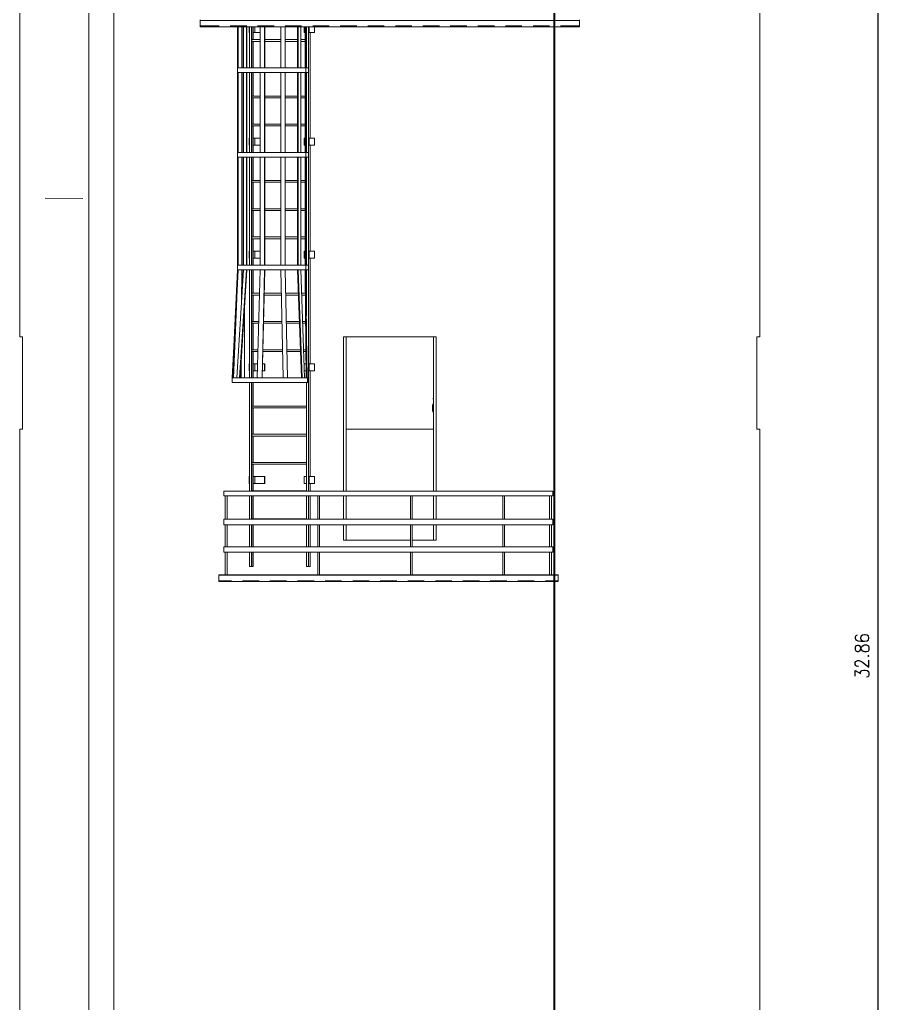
# Model space of a CAD drawing. Extents: x -187 to 52, y -9 to 65.
# Drawn here: x -3.77 to 5.63, y 27.61 to 38.25 of the extents above; entities that cross this region are included whole.
import ezdxf

# ---------------------------------------------------------------- set-up
doc = ezdxf.new("R2010")
doc.units = 0
doc.header["$MEASUREMENT"] = 0
doc.layers.add('Cotas', color=1, linetype='Continuous')
doc.layers.add('PDF3_Geometría', color=7, linetype='Continuous')
doc.styles.add('ROMANS', font='ROMANS.SHX', dxfattribs={"width": 0.85})
doc.dimstyles.new('1.100', dxfattribs={"dimtxt": 0.15, "dimasz": 0.15, "dimexe": 0.12, "dimexo": 0.125, "dimgap": 0.1, "dimtad": 1, "dimzin": 0, "dimdsep": 46, "dimtxsty": 'ROMANS', "dimblk": 'ARCHTICK', "dimcen": 0.09, "dimclrd": 256, "dimclre": 256, "dimclrt": 2, "dimadec": 0, "dimazin": 0, "dimtfac": 1, "dimtofl": 0, "dimtmove": 0, "dimatfit": 3, "dimfxl": 10, "dimfxlon": 1, "dimtolj": 1, "dimtzin": 0, "dimarcsym": 0})

# ---------------------------------------------------------------- blocks, each defined once
blk = doc.blocks.new('_ArchTick')
at = {"color": 0, "linetype": 'ByBlock', "const_width": 0.15}
blk.add_lwpolyline([(-0.5, -0.5), (0.5, 0.5)], dxfattribs=at)
blk = doc.blocks.new('*D13')
at = {"layer": 'Cotas', "lineweight": -2, "transparency": 16777216}
for p, q in [((4.357, 47.796), (5.631, 47.796)), ((5.511, 14.938), (5.511, 47.796)), ((4.357, 14.938), (5.631, 14.938))]:
    blk.add_line(p, q, dxfattribs=at)
at = {"layer": 'Defpoints', "color": 0, "transparency": 16777216}
for p in [(4.232, 47.796), (5.511, 47.796), (4.232, 14.938)]:
    blk.add_point(p, dxfattribs=at)
at = {"layer": 'Cotas', "lineweight": -2, "transparency": 16777216, "xscale": 0.15, "yscale": 0.15, "zscale": 0.15}
for p, rotation in [((5.511, 47.796), 90), ((5.511, 14.938), 270)]:
    blk.add_blockref('_ArchTick', p, dxfattribs=dict(at, rotation=rotation))
at = {"layer": 'Cotas', "color": 2, "transparency": 16777216, "insert": (5.336, 31.367), "char_height": 0.15, "attachment_point": 5, "rotation": 90, "style": 'ROMANS'}
blk.add_mtext('\\A1;32.86', dxfattribs=at)

msp = doc.modelspace()

# ---------------------------------------------------------------- linework, layer by layer
at = {"layer": 'PDF3_Geometría', "lineweight": 9}
msp.add_lwpolyline([(1.628, 12.65, -0.416317), (2.003, 13.024, -0.417715), (2.381, 12.65, -0.414545), (2.003, 12.275), (2.003, 12.107), (2.527, 12.65), (2.003, 13.192), (2.003, 13.024), (2.003, 49.015), (2.003, 48.843), (2.527, 49.389), (2.003, 49.932), (2.003, 49.764, 0.416317), (1.628, 49.389)], format="xyb", dxfattribs=at)
msp.add_lwpolyline([(2.016, 12.275), (2.016, 12.107), (2.543, 12.65), (2.016, 13.192), (2.016, 13.024), (2.016, 49.015), (2.016, 48.843), (2.543, 49.389), (2.016, 49.932), (2.016, 49.764)], dxfattribs=at)
at = {"layer": 'PDF3_Geometría', "lineweight": 18}
for points in [[(-3.022, 47.986), (-3.022, 14.989), (-3.029, 14.989), (-3.035, 14.989)], [(-2.683, 14.989), (-2.749, 14.989), (-2.749, 47.986)], [(-1.816, 38.17), (-1.816, 38.246), (-1.816, 38.17)], [(-1.816, 38.237), (2.282, 38.237)], [(-1.816, 38.18), (-1.613, 38.18)], [(-1.495, 38.18), (-1.314, 38.18)], [(-1.197, 38.18), (-1.019, 38.18)], [(-0.899, 38.18), (-0.721, 38.18)], [(-0.6, 38.18), (-0.422, 38.18)], [(-0.305, 38.18), (-0.124, 38.18)], [(-0.007, 38.18), (0.171, 38.18)], [(0.292, 38.18), (0.47, 38.18)], [(0.59, 38.18), (0.768, 38.18)], [(0.886, 38.18), (1.066, 38.18)], [(1.184, 38.18), (1.362, 38.18)], [(1.482, 38.18), (1.66, 38.18)], [(1.781, 38.18), (1.959, 38.18)], [(2.076, 38.18), (2.282, 38.18)], [(2.235, 38.17), (2.282, 38.17), (-1.816, 38.17), (-1.772, 38.17)], [(-1.651, 38.17), (-1.629, 38.17), (-1.581, 38.17)], [(-1.457, 38.17), (-1.438, 38.17), (-1.413, 38.17), (-1.464, 38.17), (-1.473, 38.17), (-1.46, 38.17), (-1.438, 38.17), (-1.407, 38.17), (-1.368, 38.17), (-1.321, 38.17), (-1.267, 38.17), (-1.21, 38.17), (-1.146, 38.17), (-1.083, 38.17), (-1.019, 38.17), (-0.956, 38.17), (-0.895, 38.17), (-0.841, 38.17), (-0.791, 38.17), (-0.746, 38.17), (-0.711, 38.17), (-0.683, 38.17), (-0.73, 38.17), (-0.73, 37.726), (-0.746, 37.726), (-0.759, 37.726), (-0.759, 38.17)], [(-1.416, 38.17), (-1.416, 37.726), (-1.416, 37.675), (-1.416, 36.811)], [(-1.4, 37.726), (-1.381, 37.726), (-1.365, 37.726), (-1.368, 37.726), (-1.368, 38.17), (-1.407, 38.17), (-1.384, 38.17)], [(-1.407, 38.17), (-1.407, 37.726)], [(-1.362, 38.17), (-1.362, 37.726)], [(-1.318, 38.17), (-1.318, 37.726), (-1.334, 37.726), (-1.337, 37.726), (-1.349, 37.726), (-1.349, 38.17)], [(-1.121, 38.17), (-1.121, 37.726), (-1.143, 37.726), (-1.168, 37.726), (-1.168, 38.17), (-1.314, 38.17), (-1.314, 37.726)], [(-1.283, 37.726), (-1.283, 38.17), (-1.283, 38.107), (-1.289, 38.107), (-1.289, 38.17)], [(-1.264, 38.17), (-1.264, 37.726), (-1.216, 37.726)], [(-1.26, 38.031), (-1.26, 38.17), (-1.26, 37.726), (-1.257, 37.726)], [(-1.168, 38.107), (-1.226, 38.107), (-1.245, 38.107)], [(-1.226, 38.107), (-1.226, 38.17)], [(-0.765, 37.726), (-0.765, 38.17), (-0.899, 38.17), (-0.899, 37.726), (-0.921, 37.726), (-0.924, 37.726), (-0.946, 37.726), (-0.946, 38.17), (-1.118, 38.17), (-1.118, 37.726), (-1.054, 37.726), (-0.987, 37.726), (-0.946, 37.726), (-0.924, 37.726), (-0.864, 37.726), (-0.81, 37.726), (-0.762, 37.726), (-0.724, 37.726), (-0.699, 37.726), (-0.68, 37.726), (-0.676, 37.726), (-0.651, 37.726)], [(-1.06, 38.17), (-1.038, 38.17), (-0.991, 38.17)], [(-0.946, 38.17), (-0.946, 37.726)], [(-0.864, 38.17), (-0.832, 38.17), (-0.791, 38.17)], [(-0.683, 38.107), (-0.692, 38.107), (-0.692, 38.17)], [(-0.68, 37.726), (-0.683, 37.726), (-0.683, 38.17)], [(-0.578, 38.17), (-0.676, 38.17), (-0.676, 37.726), (-0.676, 38.17)], [(-0.67, 38.107), (-0.676, 38.107)], [(-0.67, 37.726), (-0.67, 38.17)], [(-0.581, 38.17), (-0.581, 38.107), (-0.641, 38.107), (-0.648, 38.107), (-0.648, 38.17), (-0.648, 33.148)], [(-0.641, 38.17), (-0.641, 38.107)], [(-0.587, 38.107), (-0.629, 38.107), (-0.629, 36.964), (-0.587, 36.964)], [(-0.435, 38.17), (-0.41, 38.17), (-0.397, 38.17)], [(-0.222, 38.17), (-0.197, 38.17), (-0.156, 38.17)], [(-0.013, 38.17), (0.016, 38.17), (0.057, 38.17)], [(0.197, 38.17), (0.232, 38.17), (0.266, 38.17)], [(0.406, 38.17), (0.447, 38.17), (0.479, 38.17)], [(0.613, 38.17), (0.66, 38.17), (0.689, 38.17)], [(0.816, 38.17), (0.876, 38.17), (0.908, 38.17)], [(1.032, 38.17), (1.086, 38.17), (1.108, 38.17)], [(1.235, 38.17), (1.295, 38.17), (1.324, 38.17)], [(1.441, 38.17), (1.501, 38.17), (1.53, 38.17)], [(1.644, 38.17), (1.705, 38.17), (1.733, 38.17)], [(1.847, 38.17), (1.901, 38.17), (1.933, 38.17)], [(2.044, 38.17), (2.095, 38.17), (2.127, 38.17)], [(-1.264, 38.031), (-1.168, 38.031)], [(-1.264, 38.011), (-1.168, 38.011), (-1.26, 38.011), (-1.26, 37.726)], [(-1.118, 38.031), (-0.946, 38.031)], [(-0.899, 38.031), (-0.765, 38.031)], [(-0.73, 38.031), (-0.683, 38.031)], [(-0.676, 38.031), (-0.67, 38.031)], [(-1.413, 37.726), (-1.416, 37.726), (-1.413, 37.726)], [(-1.416, 37.726), (-1.413, 37.726), (-1.397, 37.726), (-1.372, 37.726), (-1.337, 37.726), (-1.318, 37.726), (-1.292, 37.726), (-1.241, 37.726), (-1.181, 37.726), (-1.121, 37.726)], [(-1.413, 37.675), (-1.416, 37.675), (-1.413, 37.675)], [(-1.121, 37.675), (-1.181, 37.675), (-1.241, 37.675), (-1.292, 37.675), (-1.337, 37.675), (-1.372, 37.675), (-1.397, 37.675), (-1.413, 37.675), (-1.416, 37.675)], [(-1.407, 37.675), (-1.407, 36.811)], [(-1.368, 37.726), (-1.384, 37.726), (-1.403, 37.726), (-1.387, 37.726), (-1.356, 37.726)], [(-1.368, 37.675), (-1.384, 37.675), (-1.403, 37.675), (-1.387, 37.675), (-1.356, 37.675)], [(-1.4, 36.811), (-1.381, 36.811), (-1.365, 36.811), (-1.368, 36.811), (-1.368, 37.675), (-1.365, 37.675), (-1.381, 37.675), (-1.4, 37.675)], [(-1.362, 37.675), (-1.362, 36.811)], [(-1.314, 37.675), (-1.314, 36.811)], [(-1.21, 37.726), (-1.267, 37.726), (-1.311, 37.726)], [(-1.311, 37.675), (-1.267, 37.675), (-1.21, 37.675)], [(-1.305, 37.726), (-1.273, 37.726)], [(-1.273, 37.675), (-1.305, 37.675)], [(-1.283, 37.675), (-1.283, 36.811)], [(-1.264, 37.675), (-1.264, 36.811), (-1.216, 36.811)], [(-1.257, 37.675), (-1.26, 37.675), (-1.26, 36.811), (-1.257, 36.811)], [(-1.26, 37.675), (-1.26, 37.421)], [(-0.651, 37.675), (-0.676, 37.675), (-0.68, 37.675), (-0.699, 37.675), (-0.724, 37.675), (-0.762, 37.675), (-0.81, 37.675), (-0.864, 37.675), (-0.924, 37.675), (-0.946, 37.675), (-0.987, 37.675), (-1.054, 37.675), (-1.118, 37.675), (-1.118, 36.811), (-1.054, 36.811), (-0.987, 36.811), (-0.946, 36.811), (-0.924, 36.811), (-0.864, 36.811), (-0.81, 36.811), (-0.762, 36.811), (-0.724, 36.811), (-0.699, 36.811), (-0.68, 36.811), (-0.676, 36.811), (-0.651, 36.811)], [(-0.949, 37.726), (-1.013, 37.726), (-1.083, 37.726)], [(-1.083, 37.675), (-1.013, 37.675), (-0.949, 37.675)], [(-0.946, 37.675), (-0.946, 36.811)], [(-0.768, 37.726), (-0.778, 37.726), (-0.829, 37.726), (-0.886, 37.726)], [(-0.886, 37.675), (-0.829, 37.675), (-0.778, 37.675), (-0.768, 37.675)], [(-0.765, 36.811), (-0.765, 37.675)], [(-0.686, 37.726), (-0.689, 37.726), (-0.705, 37.726)], [(-0.705, 37.675), (-0.689, 37.675), (-0.686, 37.675)], [(-0.683, 36.811), (-0.683, 37.675)], [(-0.676, 37.675), (-0.676, 37.726)], [(-0.67, 36.811), (-0.67, 37.675)], [(-1.264, 37.421), (-1.168, 37.421)], [(-1.264, 37.402), (-1.168, 37.402), (-1.26, 37.402), (-1.26, 37.116)], [(-1.118, 37.421), (-0.946, 37.421)], [(-0.899, 37.421), (-0.765, 37.421)], [(-0.73, 37.421), (-0.683, 37.421)], [(-0.676, 37.421), (-0.67, 37.421)], [(-1.264, 37.116), (-1.168, 37.116)], [(-1.118, 37.116), (-0.946, 37.116)], [(-0.899, 37.116), (-0.765, 37.116)], [(-0.73, 37.116), (-0.683, 37.116)], [(-0.676, 37.116), (-0.67, 37.116)], [(-1.264, 37.097), (-1.168, 37.097), (-1.26, 37.097), (-1.26, 36.811)], [(-1.245, 36.964), (-1.226, 36.964), (-1.168, 36.964)], [(-1.226, 36.888), (-1.226, 36.964)], [(-0.683, 36.888), (-0.692, 36.888), (-0.692, 36.964), (-0.683, 36.964)], [(-0.676, 36.964), (-0.67, 36.964)], [(-0.641, 36.964), (-0.641, 36.888)], [(-1.121, 36.811), (-1.181, 36.811), (-1.241, 36.811), (-1.292, 36.811), (-1.337, 36.811), (-1.372, 36.811), (-1.397, 36.811), (-1.413, 36.811), (-1.416, 36.811), (-1.416, 36.761), (-1.416, 35.592), (-1.416, 35.542), (-1.454, 34.713)], [(-1.413, 36.811), (-1.416, 36.811), (-1.413, 36.811)], [(-1.356, 36.811), (-1.387, 36.811), (-1.403, 36.811), (-1.384, 36.811), (-1.368, 36.811)], [(-1.21, 36.811), (-1.267, 36.811), (-1.311, 36.811)], [(-1.305, 36.811), (-1.273, 36.811)], [(-1.168, 36.888), (-1.226, 36.888), (-1.245, 36.888)], [(-0.949, 36.811), (-1.013, 36.811), (-1.083, 36.811)], [(-0.768, 36.811), (-0.778, 36.811), (-0.826, 36.811), (-0.886, 36.811)], [(-0.686, 36.811), (-0.689, 36.811), (-0.705, 36.811)], [(-0.67, 36.888), (-0.676, 36.888)], [(-0.676, 36.761), (-0.676, 36.811)], [(-0.587, 36.888), (-0.629, 36.888), (-0.629, 35.745), (-0.587, 35.745)], [(-1.413, 36.761), (-1.416, 36.761), (-1.413, 36.761)], [(-1.121, 36.761), (-1.181, 36.761), (-1.241, 36.761), (-1.292, 36.761), (-1.337, 36.761), (-1.372, 36.761), (-1.397, 36.761), (-1.413, 36.761), (-1.416, 36.761)], [(-1.407, 36.761), (-1.407, 35.592)], [(-1.356, 36.761), (-1.387, 36.761), (-1.403, 36.761), (-1.384, 36.761), (-1.368, 36.761)], [(-1.4, 35.592), (-1.381, 35.592), (-1.365, 35.592), (-1.368, 35.592), (-1.368, 36.761), (-1.365, 36.761), (-1.381, 36.761), (-1.4, 36.761)], [(-1.362, 36.761), (-1.362, 35.592)], [(-1.314, 36.761), (-1.314, 35.592)], [(-1.311, 36.761), (-1.267, 36.761), (-1.21, 36.761)], [(-1.273, 36.761), (-1.305, 36.761)], [(-1.283, 36.761), (-1.283, 35.592)], [(-1.264, 36.761), (-1.264, 35.592), (-1.216, 35.592)], [(-1.257, 36.761), (-1.26, 36.761), (-1.26, 35.592), (-1.257, 35.592)], [(-1.26, 36.761), (-1.26, 36.507)], [(-0.651, 36.761), (-0.676, 36.761), (-0.68, 36.761), (-0.699, 36.761), (-0.724, 36.761), (-0.762, 36.761), (-0.81, 36.761), (-0.864, 36.761), (-0.924, 36.761), (-0.946, 36.761), (-0.987, 36.761), (-1.054, 36.761), (-1.118, 36.761), (-1.118, 35.592), (-1.054, 35.592), (-0.987, 35.592), (-0.946, 35.592), (-0.924, 35.592), (-0.864, 35.592), (-0.81, 35.592), (-0.762, 35.592), (-0.724, 35.592), (-0.699, 35.592), (-0.68, 35.592), (-0.676, 35.592), (-0.651, 35.592)], [(-1.083, 36.761), (-1.013, 36.761), (-0.949, 36.761)], [(-0.946, 36.761), (-0.946, 35.592)], [(-0.886, 36.761), (-0.826, 36.761), (-0.778, 36.761), (-0.768, 36.761)], [(-0.765, 35.592), (-0.765, 36.761)], [(-0.705, 36.761), (-0.689, 36.761), (-0.686, 36.761)], [(-0.683, 35.592), (-0.683, 36.761)], [(-0.67, 35.592), (-0.67, 36.761)], [(-1.264, 36.507), (-1.168, 36.507)], [(-1.264, 36.488), (-1.168, 36.488), (-1.26, 36.488), (-1.26, 36.202)], [(-1.118, 36.507), (-0.946, 36.507)], [(-0.899, 36.507), (-0.765, 36.507)], [(-0.73, 36.507), (-0.683, 36.507)], [(-0.676, 36.507), (-0.67, 36.507)], [(-3.086, 36.313), (-3.492, 36.316)], [(-1.264, 36.202), (-1.168, 36.202)], [(-1.264, 36.183), (-1.168, 36.183), (-1.26, 36.183), (-1.26, 35.897)], [(-1.118, 36.202), (-0.946, 36.202)], [(-0.899, 36.202), (-0.765, 36.202)], [(-0.73, 36.202), (-0.683, 36.202)], [(-0.676, 36.202), (-0.67, 36.202)], [(-1.264, 35.897), (-1.168, 35.897)], [(-1.264, 35.878), (-1.168, 35.878), (-1.26, 35.878), (-1.26, 35.592)], [(-1.118, 35.897), (-0.946, 35.897)], [(-0.899, 35.897), (-0.765, 35.897)], [(-0.73, 35.897), (-0.683, 35.897)], [(-0.676, 35.897), (-0.67, 35.897)], [(-1.245, 35.745), (-1.226, 35.745), (-1.168, 35.745)], [(-1.226, 35.669), (-1.226, 35.745)], [(-0.683, 35.669), (-0.692, 35.669), (-0.692, 35.745), (-0.683, 35.745)], [(-0.676, 35.745), (-0.67, 35.745)], [(-0.641, 35.745), (-0.641, 35.669)], [(-1.168, 35.669), (-1.226, 35.669), (-1.245, 35.669)], [(-0.67, 35.669), (-0.676, 35.669)], [(-0.587, 35.669), (-0.629, 35.669), (-0.629, 34.526), (-0.587, 34.526)], [(-1.311, 35.542), (-1.267, 35.542), (-1.21, 35.542), (-1.168, 35.542), (-1.181, 35.542), (-1.241, 35.542), (-1.292, 35.542), (-1.318, 35.542), (-1.334, 35.542), (-1.349, 35.542), (-1.372, 35.542), (-1.397, 35.542), (-1.413, 35.542), (-1.416, 35.542), (-1.413, 35.542), (-1.454, 34.713), (-1.473, 34.373), (-1.473, 34.323)], [(-1.067, 34.373), (-0.921, 34.373), (-0.937, 34.373), (-1.003, 34.373), (-1.073, 34.373), (-1.146, 34.373), (-1.149, 34.373), (-1.121, 35.542), (-1.118, 35.542), (-1.149, 34.373), (-1.178, 34.373), (-1.203, 34.373), (-1.216, 34.373), (-1.28, 34.373), (-1.337, 34.373), (-1.384, 34.373), (-1.391, 34.373), (-1.426, 34.373), (-1.451, 34.373), (-1.467, 34.373), (-1.473, 34.373)], [(-1.422, 35.231), (-1.457, 34.373), (-1.464, 34.373), (-1.448, 34.729), (-1.407, 35.542)], [(-1.356, 35.542), (-1.387, 35.542), (-1.403, 35.542), (-1.407, 35.542), (-1.4, 35.542), (-1.381, 35.542), (-1.349, 35.542), (-1.422, 34.373), (-1.407, 34.373), (-1.391, 34.373), (-1.318, 35.542), (-1.314, 35.542), (-1.387, 34.373)], [(-1.413, 35.592), (-1.416, 35.592), (-1.413, 35.592)], [(-1.416, 35.592), (-1.413, 35.592), (-1.397, 35.592), (-1.372, 35.592), (-1.337, 35.592), (-1.292, 35.592), (-1.241, 35.592), (-1.181, 35.592), (-1.121, 35.592)], [(-1.413, 35.542), (-1.416, 35.542), (-1.413, 35.542)], [(-1.356, 35.592), (-1.387, 35.592), (-1.403, 35.592), (-1.384, 35.592), (-1.368, 35.592)], [(-1.403, 35.542), (-1.384, 35.542), (-1.365, 35.542)], [(-1.372, 35.173), (-1.368, 35.542), (-1.362, 35.542), (-1.365, 35.278)], [(-1.273, 35.542), (-1.305, 35.542), (-1.314, 35.542)], [(-1.21, 35.592), (-1.267, 35.592), (-1.311, 35.592)], [(-1.305, 35.592), (-1.273, 35.592)], [(-1.283, 35.542), (-1.283, 34.373)], [(-1.264, 35.542), (-1.264, 34.373), (-1.216, 34.373)], [(-1.257, 35.542), (-1.26, 35.542), (-1.26, 34.373), (-1.257, 34.373)], [(-1.26, 35.542), (-1.26, 35.288)], [(-1.203, 34.373), (-1.168, 35.542), (-1.143, 35.542), (-1.121, 35.542)], [(-1.178, 34.373), (-1.146, 34.373), (-1.076, 34.373), (-1.003, 34.373), (-0.934, 34.373), (-0.921, 34.373), (-0.946, 35.542), (-0.987, 35.542), (-1.054, 35.542), (-1.118, 35.542), (-1.083, 35.542), (-1.013, 35.542), (-0.949, 35.542)], [(-0.949, 35.592), (-1.013, 35.592), (-1.083, 35.592)], [(-0.651, 35.542), (-0.676, 35.542), (-0.68, 35.542), (-0.699, 35.542), (-0.724, 35.542), (-0.762, 35.542), (-0.81, 35.542), (-0.864, 35.542), (-0.899, 35.542), (-0.886, 35.542), (-0.826, 35.542), (-0.778, 35.542), (-0.768, 35.542)], [(-0.768, 35.592), (-0.778, 35.592), (-0.826, 35.592), (-0.886, 35.592)], [(-0.66, 34.373), (-0.657, 34.373), (-0.667, 34.373), (-0.686, 34.373), (-0.692, 34.373), (-0.689, 34.373), (-0.73, 35.542), (-0.746, 35.542), (-0.759, 35.542), (-0.714, 34.373), (-0.721, 34.373), (-0.765, 35.542), (-0.762, 35.542)], [(-0.686, 35.592), (-0.689, 35.592), (-0.705, 35.592)], [(-0.705, 35.542), (-0.689, 35.542), (-0.686, 35.542)], [(-0.683, 35.542), (-0.689, 35.542)], [(-0.667, 34.834), (-0.676, 35.542), (-0.667, 34.834), (-0.66, 34.373), (-0.667, 34.373), (-0.67, 34.373), (-0.673, 34.373), (-0.683, 35.485)], [(-0.667, 34.373), (-0.676, 34.951), (-0.683, 35.542), (-0.68, 35.542)], [(-0.676, 35.542), (-0.676, 35.592)], [(-0.67, 35.046), (-0.67, 35.542)], [(-1.416, 35.481), (-1.416, 35.472)], [(-1.429, 35.234), (-1.429, 35.231)], [(-1.264, 35.288), (-1.175, 35.288)], [(-1.264, 35.269), (-1.175, 35.269), (-1.26, 35.269), (-1.26, 34.983)], [(-1.124, 35.288), (-0.94, 35.288)], [(-0.892, 35.288), (-0.756, 35.288)], [(-0.721, 35.288), (-0.683, 35.288)], [(-0.673, 35.288), (-0.67, 35.288)], [(-1.337, 35.158), (-1.34, 34.373), (-1.359, 34.373), (-1.365, 34.373), (-1.359, 34.373), (-1.305, 34.373), (-1.273, 34.373)], [(-1.264, 34.983), (-1.184, 34.983)], [(-1.264, 34.964), (-1.184, 34.964), (-1.26, 34.964), (-1.26, 34.678)], [(-1.134, 34.983), (-0.934, 34.983)], [(-0.886, 34.983), (-0.743, 34.983)], [(-0.711, 34.983), (-0.68, 34.983)], [(-1.264, 34.678), (-1.194, 34.678)], [(-1.14, 34.678), (-0.927, 34.678)], [(-0.88, 34.678), (-0.73, 34.678)], [(-0.702, 34.678), (-0.676, 34.678)], [(-1.375, 34.577), (-1.375, 34.373), (-1.381, 34.373), (-1.381, 34.465)], [(-1.264, 34.659), (-1.194, 34.659), (-1.26, 34.659), (-1.26, 34.373)], [(-1.245, 34.526), (-1.226, 34.526), (-1.197, 34.526)], [(-1.226, 34.45), (-1.226, 34.526)], [(-1.143, 34.526), (-1.121, 34.526), (-1.118, 34.526), (-1.118, 34.45), (-1.121, 34.45), (-1.146, 34.45)], [(-1.121, 34.45), (-1.121, 34.526)], [(-0.676, 34.45), (-0.692, 34.45), (-0.692, 34.526), (-0.676, 34.526)], [(-0.641, 34.526), (-0.641, 34.45)], [(-1.467, 34.373), (-1.46, 34.373), (-1.448, 34.373), (-1.438, 34.373), (-1.441, 34.373)], [(-1.464, 34.373), (-1.457, 34.373), (-1.435, 34.373)], [(-1.422, 34.373), (-1.426, 34.373)], [(-1.213, 34.373), (-1.276, 34.373), (-1.334, 34.373), (-1.381, 34.373)], [(-1.311, 34.373), (-1.34, 34.373)], [(-1.2, 34.45), (-1.226, 34.45), (-1.245, 34.45)], [(-0.673, 34.373), (-0.689, 34.373), (-0.702, 34.373), (-0.714, 34.373), (-0.759, 34.373), (-0.81, 34.373), (-0.867, 34.373), (-0.918, 34.373)], [(-0.721, 34.373), (-0.762, 34.373), (-0.813, 34.373), (-0.87, 34.373), (-0.873, 34.373), (-0.768, 34.373)], [(-0.67, 34.373), (-0.664, 34.373), (-0.67, 34.373), (-0.689, 34.373)], [(-0.673, 34.373), (-0.683, 34.373), (-0.673, 34.373)], [(-0.657, 34.323), (-0.657, 34.373), (-0.651, 34.373)], [(-0.587, 34.45), (-0.629, 34.45), (-0.629, 33.307), (-0.587, 33.307)], [(-0.651, 34.323), (-0.683, 34.323), (-0.664, 34.323), (-0.657, 34.323), (-0.667, 34.323), (-0.686, 34.323), (-0.714, 34.323), (-0.759, 34.323), (-0.81, 34.323), (-0.867, 34.323), (-0.934, 34.323), (-1.003, 34.323), (-1.076, 34.323), (-1.146, 34.323), (-1.216, 34.323), (-1.28, 34.323), (-1.337, 34.323), (-1.384, 34.323), (-1.426, 34.323), (-1.451, 34.323), (-1.467, 34.323), (-1.473, 34.323), (-1.464, 34.323), (-1.441, 34.323), (-1.407, 34.323), (-1.365, 34.323), (-1.311, 34.323)], [(-1.273, 34.323), (-1.305, 34.323), (-1.359, 34.323), (-1.403, 34.323), (-1.435, 34.323), (-1.457, 34.323), (-1.467, 34.323), (-1.46, 34.323), (-1.448, 34.323), (-1.419, 34.323), (-1.381, 34.323), (-1.334, 34.323), (-1.276, 34.323), (-1.213, 34.323), (-1.146, 34.323), (-1.073, 34.323), (-1.003, 34.323), (-0.937, 34.323), (-0.87, 34.323), (-0.813, 34.323), (-0.762, 34.323), (-0.721, 34.323), (-0.689, 34.323), (-0.67, 34.323), (-0.664, 34.323), (-0.67, 34.323), (-0.689, 34.323)], [(-1.283, 34.323), (-1.283, 33.148)], [(-1.264, 33.148), (-1.264, 34.323)], [(-1.257, 34.323), (-1.26, 34.323), (-1.26, 33.148)], [(-1.26, 34.323), (-1.26, 34.069)], [(-0.67, 33.148), (-0.67, 34.323)], [(0.705, 34.135), (0.701, 34.142), (0.701, 34.145), (0.701, 34.151), (0.705, 34.154)], [(-1.264, 34.069), (-0.67, 34.069)], [(-1.264, 34.05), (-0.67, 34.05), (-1.26, 34.05), (-1.26, 33.764)], [(0.705, 34.104), (0.701, 34.097), (0.695, 34.075), (0.692, 34.046), (0.695, 34.021), (0.701, 33.999), (0.705, 33.992)], [(-1.264, 33.764), (-0.67, 33.764)], [(-1.264, 33.745), (-0.67, 33.745), (-1.26, 33.745), (-1.26, 33.459)], [(-1.264, 33.459), (-0.67, 33.459)], [(-1.264, 33.44), (-0.67, 33.44), (-1.26, 33.44), (-1.26, 33.154)], [(-1.245, 33.307), (-1.226, 33.307), (-1.121, 33.307), (-1.118, 33.307), (-1.118, 33.231), (-1.121, 33.231), (-1.226, 33.231), (-1.245, 33.231)], [(-1.226, 33.231), (-1.226, 33.307)], [(-1.121, 33.231), (-1.121, 33.307)], [(-0.67, 33.231), (-0.692, 33.231), (-0.692, 33.307), (-0.67, 33.307)], [(-0.641, 33.307), (-0.641, 33.231)], [(-0.587, 33.231), (-0.629, 33.231), (-0.629, 33.148)], [(-1.562, 33.148), (1.993, 33.148), (1.993, 33.097), (-1.562, 33.097), (-1.546, 33.097), (-1.546, 32.846), (-1.546, 33.097), (-1.546, 32.846), (-1.562, 32.846), (-1.562, 32.786), (-1.546, 32.786), (-1.546, 32.548), (-1.546, 32.786), (-1.546, 32.548), (-1.562, 32.548), (-1.562, 32.488), (-1.546, 32.488), (-1.546, 32.246), (-1.546, 32.488), (-1.546, 32.246), (-1.527, 32.246), (-1.527, 32.488), (-1.527, 32.246), (-1.527, 32.488)], [(-1.562, 33.097), (-1.562, 33.148), (-1.537, 33.148)], [(-1.527, 32.846), (-1.527, 33.097), (-1.527, 32.846), (-1.527, 33.097), (-1.546, 33.097)], [(-1.283, 33.097), (-1.283, 32.846)], [(-1.264, 33.154), (-0.67, 33.154)], [(-1.264, 32.846), (-1.264, 33.097)], [(-1.26, 32.846), (-1.26, 33.097), (-1.26, 32.85)], [(-0.67, 32.846), (-0.67, 33.097)], [(-0.648, 33.097), (-0.648, 32.846)], [(-0.629, 33.097), (-0.629, 32.846)], [(-0.546, 32.846), (-0.546, 33.097), (-0.527, 33.097), (-0.527, 32.846)], [(0.454, 32.846), (0.454, 33.097), (0.473, 33.097), (0.473, 32.846)], [(1.454, 32.846), (1.454, 33.097), (1.473, 33.097), (1.473, 32.846)], [(1.993, 32.846), (1.978, 32.846), (1.978, 33.097), (1.978, 32.846), (1.978, 33.097), (1.959, 33.097), (1.959, 32.846)], [(1.965, 33.148), (1.993, 33.148)], [(1.993, 33.097), (1.978, 33.097)], [(-1.562, 32.846), (1.993, 32.846), (1.993, 32.786), (-1.562, 32.786)], [(-1.527, 32.548), (-1.527, 32.786)], [(-1.283, 32.786), (-1.283, 32.548)], [(-1.264, 32.85), (-0.67, 32.85)], [(-1.264, 32.548), (-1.264, 32.786)], [(-0.67, 32.548), (-0.67, 32.786)], [(-0.648, 32.786), (-0.648, 32.548)], [(-0.629, 32.786), (-0.629, 32.548)], [(-0.546, 32.548), (-0.546, 32.786)], [(-0.527, 32.548), (-0.527, 32.786)], [(0.454, 32.548), (0.454, 32.786)], [(0.473, 32.548), (0.473, 32.786)], [(1.454, 32.548), (1.454, 32.786)], [(1.473, 32.548), (1.473, 32.786)], [(1.959, 32.786), (1.959, 32.548)], [(1.993, 32.548), (1.978, 32.548), (1.978, 32.786), (1.993, 32.786)], [(-1.562, 32.548), (1.993, 32.548), (1.993, 32.488), (-1.562, 32.488)], [(-1.26, 32.335), (-1.26, 32.488), (-1.26, 32.335), (-1.264, 32.335), (-1.283, 32.335), (-1.283, 32.488)], [(-1.245, 32.335), (-1.245, 32.488), (-1.245, 32.335), (-1.26, 32.335), (-1.276, 32.335)], [(-1.264, 32.335), (-1.264, 32.488)], [(-0.629, 32.488), (-0.629, 32.335), (-0.648, 32.335), (-0.67, 32.335), (-0.67, 32.488)], [(-0.648, 32.488), (-0.648, 32.335)], [(-0.546, 32.488), (-0.546, 32.246), (-0.565, 32.246), (-0.594, 32.246)], [(-0.546, 32.246), (-0.527, 32.246), (-0.527, 32.488)], [(0.473, 32.488), (0.473, 32.246), (0.454, 32.246), (0.454, 32.488)], [(1.454, 32.246), (1.454, 32.488)], [(1.473, 32.246), (1.473, 32.488)], [(1.959, 32.488), (1.959, 32.246), (1.978, 32.246), (1.978, 32.488), (1.978, 32.246), (1.978, 32.488), (1.993, 32.488)], [(-0.638, 32.335), (-0.654, 32.335)], [(-1.584, 32.246), (-1.616, 32.246), (2.051, 32.246), (2.025, 32.246)], [(-1.616, 32.173), (-1.616, 32.246), (-1.616, 32.173)], [(-1.616, 32.24), (2.051, 32.24)], [(-1.378, 32.246), (-1.416, 32.246), (-1.448, 32.246)], [(-1.168, 32.246), (-1.21, 32.246), (-1.245, 32.246)], [(-0.962, 32.246), (-0.997, 32.246), (-1.038, 32.246)], [(-0.753, 32.246), (-0.781, 32.246), (-0.826, 32.246)], [(-0.314, 32.246), (-0.343, 32.246), (-0.378, 32.246)], [(-0.095, 32.246), (-0.121, 32.246), (-0.181, 32.246)], [(0.117, 32.246), (0.105, 32.246), (0.041, 32.246)], [(0.33, 32.246), (0.327, 32.246), (0.298, 32.246)], [(0.606, 32.246), (0.552, 32.246), (0.543, 32.246)], [(0.876, 32.246), (0.774, 32.246), (0.752, 32.246)], [(1.032, 32.246), (0.997, 32.246), (0.974, 32.246)], [(1.257, 32.246), (1.216, 32.246), (1.19, 32.246)], [(1.476, 32.246), (1.473, 32.246), (1.454, 32.246), (1.428, 32.246), (1.406, 32.246)], [(1.686, 32.246), (1.641, 32.246), (1.616, 32.246)], [(1.892, 32.246), (1.851, 32.246), (1.825, 32.246)], [(-1.616, 32.18), (-1.48, 32.18)], [(2.025, 32.173), (2.051, 32.173), (-1.616, 32.173), (-1.584, 32.173)], [(-1.448, 32.173), (-1.416, 32.173), (-1.378, 32.173)], [(-1.359, 32.18), (-1.181, 32.18)], [(-1.245, 32.173), (-1.21, 32.173), (-1.168, 32.173)], [(-1.064, 32.18), (-0.883, 32.18)], [(-1.038, 32.173), (-0.997, 32.173), (-0.962, 32.173)], [(-0.826, 32.173), (-0.781, 32.173), (-0.753, 32.173)], [(-0.765, 32.18), (-0.587, 32.18)], [(-0.594, 32.173), (-0.565, 32.173), (-0.543, 32.173)], [(-0.467, 32.18), (-0.289, 32.18)], [(-0.378, 32.173), (-0.343, 32.173), (-0.314, 32.173)], [(-0.181, 32.173), (-0.121, 32.173), (-0.095, 32.173)], [(-0.168, 32.18), (0.009, 32.18)], [(0.041, 32.173), (0.105, 32.173), (0.117, 32.173)], [(0.127, 32.18), (0.308, 32.18)], [(0.298, 32.173), (0.327, 32.173), (0.33, 32.173)], [(0.425, 32.18), (0.603, 32.18)], [(0.543, 32.173), (0.552, 32.173), (0.606, 32.173)], [(0.724, 32.18), (0.901, 32.18)], [(0.752, 32.173), (0.774, 32.173), (0.876, 32.173)], [(0.974, 32.173), (0.997, 32.173), (1.032, 32.173)], [(1.022, 32.18), (1.2, 32.18)], [(1.19, 32.173), (1.216, 32.173), (1.254, 32.173)], [(1.317, 32.18), (1.498, 32.18)], [(1.406, 32.173), (1.428, 32.173), (1.473, 32.173)], [(1.616, 32.18), (1.793, 32.18)], [(1.616, 32.173), (1.641, 32.173), (1.686, 32.173)], [(1.825, 32.173), (1.851, 32.173), (1.892, 32.173)], [(1.914, 32.18), (2.051, 32.18)]]:
    msp.add_lwpolyline(points, dxfattribs=at)
at = {"layer": 'PDF3_Geometría', "lineweight": 20}
for points in [[(-3.768, 47.243), (-3.768, 34.818), (-3.765, 34.818), (-3.753, 34.818), (-3.737, 34.818), (-3.737, 33.818), (-3.753, 33.818), (-3.765, 33.818), (-3.768, 33.818), (-3.768, 25.938)], [(4.232, 33.818), (4.228, 33.818), (4.219, 33.818), (4.2, 33.818), (4.2, 34.818), (4.219, 34.818), (4.228, 34.818), (4.232, 34.818), (4.232, 47.243), (4.238, 47.243), (4.33, 47.243), (4.409, 47.243), (4.476, 47.243), (4.533, 47.243), (4.574, 47.243), (4.606, 47.243), (4.625, 47.243), (4.632, 47.243)], [(-3.768, 33.818), (-3.765, 33.818), (-3.753, 33.818), (-3.737, 33.818), (-3.737, 34.818), (-3.753, 34.818), (-3.765, 34.818), (-3.768, 34.818)], [(-0.267, 33.148), (-0.267, 34.818), (-0.067, 34.818), (0.133, 34.818), (0.333, 34.818), (0.533, 34.818), (0.733, 34.818), (0.733, 33.148)], [(0.733, 34.818), (0.705, 34.818), (0.533, 34.818), (0.333, 34.818), (0.133, 34.818), (-0.067, 34.818), (-0.241, 34.818), (-0.267, 34.818)], [(0.705, 33.148), (0.705, 34.818), (0.517, 34.818), (0.327, 34.818), (0.136, 34.818), (-0.051, 34.818), (-0.241, 34.818), (-0.241, 33.148)], [(0.705, 33.992), (0.705, 33.818), (0.517, 33.818), (0.327, 33.818), (0.136, 33.818), (-0.051, 33.818), (-0.241, 33.818), (-0.241, 34.818), (-0.051, 34.818), (0.136, 34.818), (0.327, 34.818), (0.517, 34.818), (0.705, 34.818), (0.705, 34.158)], [(4.232, 14.989), (4.232, 24.938), (4.228, 24.938), (4.219, 24.938), (4.2, 24.938), (4.2, 25.938), (4.219, 25.938), (4.228, 25.938), (4.232, 25.938), (4.232, 33.818), (4.228, 33.818), (4.219, 33.818), (4.2, 33.818), (4.2, 34.818), (4.219, 34.818), (4.228, 34.818), (4.232, 34.818)], [(0.705, 34.135), (0.705, 34.104)], [(-0.241, 33.818), (-0.067, 33.818), (0.133, 33.818), (0.333, 33.818), (0.533, 33.818), (0.705, 33.818)], [(-0.267, 32.846), (-0.267, 33.097)], [(-0.241, 33.097), (-0.241, 32.846)], [(0.705, 32.846), (0.705, 33.097)], [(0.733, 33.097), (0.733, 32.846)], [(-0.241, 32.786), (-0.241, 32.618), (-0.051, 32.618), (0.136, 32.618), (0.327, 32.618), (0.454, 32.618), (0.333, 32.618), (0.133, 32.618), (-0.067, 32.618), (-0.267, 32.618), (-0.267, 32.786)], [(0.733, 32.786), (0.733, 32.618), (0.533, 32.618), (0.473, 32.618), (0.517, 32.618), (0.705, 32.618), (0.705, 32.786)], [(-0.267, 32.618), (-0.241, 32.618)], [(0.705, 32.618), (0.733, 32.618)]]:
    msp.add_lwpolyline(points, dxfattribs=at)
at = {"layer": 'PDF3_Geometría', "lineweight": 18}
for points in [[(2.282, 38.17), (2.282, 38.246)], [(-1.413, 37.726), (-1.413, 38.17)], [(-1.245, 38.031), (-1.245, 38.17)], [(-1.245, 37.726), (-1.245, 38.011)], [(-0.946, 38.011), (-1.118, 38.011)], [(-0.765, 38.011), (-0.899, 38.011)], [(-0.683, 38.011), (-0.73, 38.011)], [(-0.67, 38.011), (-0.676, 38.011)], [(-1.413, 36.811), (-1.413, 37.675)], [(-1.349, 36.811), (-1.349, 37.675), (-1.337, 37.675), (-1.334, 37.675), (-1.318, 37.675), (-1.318, 36.811), (-1.334, 36.811), (-1.337, 36.811)], [(-1.245, 37.421), (-1.245, 37.675)], [(-1.168, 36.811), (-1.168, 37.675), (-1.143, 37.675), (-1.121, 37.675), (-1.121, 36.811), (-1.143, 36.811)], [(-0.899, 37.675), (-0.899, 36.811), (-0.921, 36.811), (-0.924, 36.811), (-0.946, 36.811), (-0.946, 37.675), (-0.924, 37.675), (-0.921, 37.675)], [(-0.759, 36.811), (-0.759, 37.675), (-0.746, 37.675), (-0.73, 37.675), (-0.73, 36.811), (-0.746, 36.811)], [(-0.676, 36.811), (-0.676, 37.675)], [(-1.245, 37.116), (-1.245, 37.402)], [(-0.946, 37.402), (-1.118, 37.402)], [(-0.765, 37.402), (-0.899, 37.402)], [(-0.683, 37.402), (-0.73, 37.402)], [(-0.67, 37.402), (-0.676, 37.402)], [(-1.245, 36.811), (-1.245, 37.097)], [(-0.946, 37.097), (-1.118, 37.097)], [(-0.765, 37.097), (-0.899, 37.097)], [(-0.683, 37.097), (-0.73, 37.097)], [(-0.67, 37.097), (-0.676, 37.097)], [(-1.283, 36.964), (-1.283, 36.888), (-1.289, 36.888), (-1.289, 36.964)], [(-0.648, 36.888), (-0.648, 36.964), (-0.641, 36.964), (-0.581, 36.964), (-0.581, 36.888), (-0.641, 36.888)], [(-1.413, 35.592), (-1.413, 36.761)], [(-1.349, 35.592), (-1.349, 36.761), (-1.337, 36.761), (-1.334, 36.761), (-1.318, 36.761), (-1.318, 35.592), (-1.334, 35.592), (-1.337, 35.592)], [(-1.245, 36.507), (-1.245, 36.761)], [(-1.168, 35.592), (-1.168, 36.761), (-1.143, 36.761), (-1.121, 36.761), (-1.121, 35.592), (-1.143, 35.592)], [(-0.899, 36.761), (-0.899, 35.592), (-0.921, 35.592), (-0.924, 35.592), (-0.946, 35.592), (-0.946, 36.761), (-0.924, 36.761), (-0.921, 36.761)], [(-0.759, 35.592), (-0.759, 36.761), (-0.746, 36.761), (-0.73, 36.761), (-0.73, 35.592), (-0.746, 35.592)], [(-0.676, 35.592), (-0.676, 36.761)], [(-1.245, 36.202), (-1.245, 36.488)], [(-0.946, 36.488), (-1.118, 36.488)], [(-0.765, 36.488), (-0.899, 36.488)], [(-0.683, 36.488), (-0.73, 36.488)], [(-0.67, 36.488), (-0.676, 36.488)], [(-1.245, 35.897), (-1.245, 36.183)], [(-0.946, 36.183), (-1.118, 36.183)], [(-0.765, 36.183), (-0.899, 36.183)], [(-0.683, 36.183), (-0.73, 36.183)], [(-0.67, 36.183), (-0.676, 36.183)], [(-1.245, 35.592), (-1.245, 35.878)], [(-0.946, 35.878), (-1.118, 35.878)], [(-0.765, 35.878), (-0.899, 35.878)], [(-0.683, 35.878), (-0.73, 35.878)], [(-0.67, 35.878), (-0.676, 35.878)], [(-1.283, 35.745), (-1.283, 35.669), (-1.289, 35.669), (-1.289, 35.745)], [(-0.648, 35.669), (-0.648, 35.745), (-0.641, 35.745), (-0.581, 35.745), (-0.581, 35.669), (-0.641, 35.669)], [(-1.245, 35.288), (-1.245, 35.542)], [(-0.899, 35.542), (-0.921, 35.542), (-0.946, 35.542), (-0.921, 34.373), (-0.895, 34.373), (-0.873, 34.373)], [(-1.245, 34.983), (-1.245, 35.269)], [(-0.94, 35.269), (-1.124, 35.269)], [(-0.756, 35.269), (-0.892, 35.269)], [(-0.68, 35.269), (-0.721, 35.269)], [(-0.67, 35.269), (-0.673, 35.269)], [(-1.245, 34.678), (-1.245, 34.964)], [(-0.934, 34.964), (-1.134, 34.964)], [(-0.743, 34.964), (-0.886, 34.964)], [(-0.68, 34.964), (-0.711, 34.964)], [(-1.245, 34.373), (-1.245, 34.659)], [(-0.927, 34.659), (-1.14, 34.659)], [(-0.73, 34.659), (-0.88, 34.659)], [(-0.676, 34.659), (-0.702, 34.659)], [(-1.283, 34.526), (-1.283, 34.45), (-1.289, 34.45), (-1.289, 34.526)], [(-0.648, 34.45), (-0.648, 34.526), (-0.641, 34.526), (-0.581, 34.526), (-0.581, 34.45), (-0.641, 34.45)], [(-1.245, 34.069), (-1.245, 34.323)], [(-1.245, 33.764), (-1.245, 34.05)], [(-1.245, 33.459), (-1.245, 33.745)], [(-1.245, 33.154), (-1.245, 33.44)], [(-1.283, 33.307), (-1.283, 33.231), (-1.289, 33.231), (-1.289, 33.307)], [(-0.648, 33.231), (-0.648, 33.307), (-0.641, 33.307), (-0.581, 33.307), (-0.581, 33.231), (-0.641, 33.231)], [(-1.245, 32.85), (-1.245, 33.097)], [(1.959, 33.097), (1.959, 32.846)], [(-1.527, 32.786), (-1.527, 32.548)], [(-1.26, 32.548), (-1.26, 32.786)], [(-1.245, 32.548), (-1.245, 32.786)], [(1.959, 32.786), (1.959, 32.548)], [(1.978, 32.786), (1.978, 32.548)], [(1.959, 32.488), (1.959, 32.246)], [(2.051, 32.173), (2.051, 32.246)]]:
    msp.add_lwpolyline(points, close=True, dxfattribs=at)

# ---------------------------------------------------------------- dimensions: what is measured, and where the dimension line sits
at = {"layer": 'Cotas'}
dim = msp.add_linear_dim(base=(5.511, 47.796), p1=(4.232, 14.938), p2=(4.232, 47.796), angle=90, dimstyle='1.100', dxfattribs=at)
dim.commit()
dim.dimension.update_dxf_attribs({"geometry": '*D13', "text_midpoint": (5.336, 31.367)})

doc.saveas('drawing.dxf')
